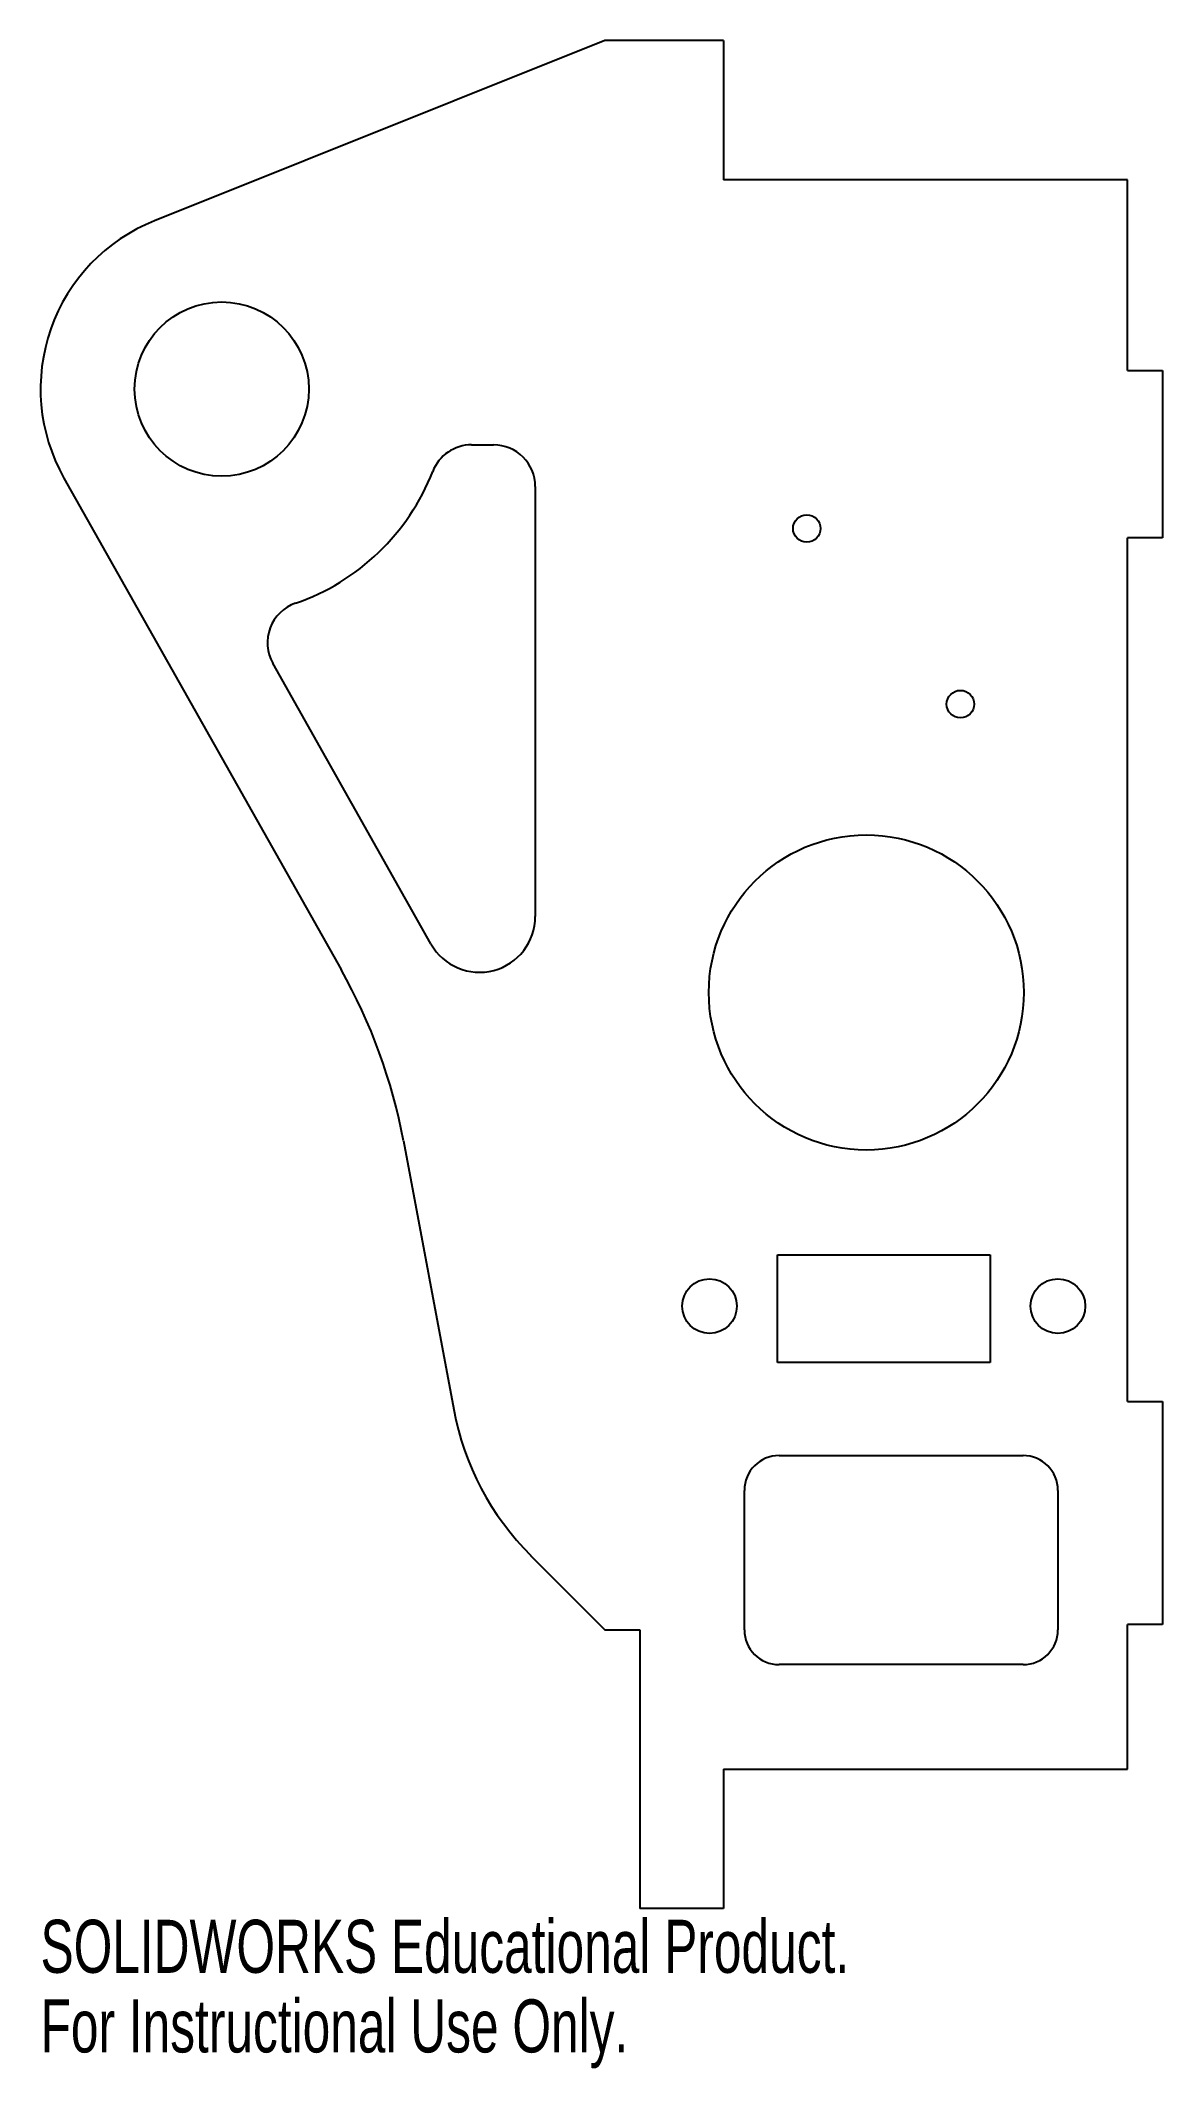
# Model space of a CAD drawing. Header units: inches. Extents: x -3.9 to 0.12, y -6.77 to 0.5.
import ezdxf

# ---------------------------------------------------------------- set-up
doc = ezdxf.new("R2010")
doc.units = ezdxf.units.IN
doc.header["$MEASUREMENT"] = 0
doc.styles.add('SLDTEXTSTYLE0', font='TXT', dxfattribs={"width": 0.7})

msp = doc.modelspace()

# ---------------------------------------------------------------- linework, layer by layer
at = {"color": 7, "linetype": 'Continuous', "lineweight": 25}
for p, q in [((-1.875, 0.5), (-3.4914, -0.1465)), ((-1.45, 0.5), (-1.875, 0.5)), ((-1.45, 0.5), (-1.45, 0)), ((0, 0), (-1.45, 0)), ((0, -0.6833), (0, 0)), ((0, -0.6833), (0.125, -0.6833)), ((0.125, -0.6833), (0.125, -1.2833)), ((-2.3534, -0.95), (-2.275, -0.95)), ((-3.8161, -1.0694), (-2.822, -2.8318)), ((-2.125, -1.1), (-2.125, -2.6418)), ((0, -4.3808), (0, -1.2833)), ((0.125, -1.2833), (0, -1.2833)), ((-2.4992, -2.7401), (-3.0669, -1.7336)), ((-2.5982, -3.4461), (-2.4174, -4.4104)), ((-1.2565, -4.2417), (-1.2565, -3.8552)), ((-1.2565, -3.8552), (-0.4935, -3.8552)), ((-0.4935, -3.8552), (-0.4935, -4.2417)), ((-0.4935, -4.2417), (-1.2565, -4.2417)), ((0, -4.3808), (0.125, -4.3808)), ((0.125, -4.3808), (0.125, -5.1808)), ((-1.25, -4.575), (-0.375, -4.575)), ((-1.375, -5.2), (-1.375, -4.7)), ((-0.25, -4.7), (-0.25, -5.2)), ((-2.1417, -4.9333), (-1.875, -5.2)), ((-1.875, -5.2), (-1.75, -5.2)), ((-1.75, -5.2), (-1.75, -6.2)), ((0, -5.7), (0, -5.1808)), ((0.125, -5.1808), (0, -5.1808)), ((-0.375, -5.325), (-1.25, -5.325)), ((-1.45, -5.7), (-1.45, -6.2)), ((-1.45, -5.7), (0, -5.7)), ((-1.45, -6.2), (-1.75, -6.2))]:
    msp.add_line(p, q, dxfattribs=at)
for centre, radius in [((-3.25, -0.75), 0.3125), ((-1.1512, -1.25), 0.0492), ((-0.6, -1.8799), 0.0492), ((-0.9375, -2.9142), 0.565), ((-1.5, -4.0392), 0.098), ((-0.25, -4.0392), 0.098)]:
    msp.add_circle(centre, radius, dxfattribs=at)
for centre, radius, start, end in [((-3.25, -0.75), 0.65, 111.79923, 209.42668), ((-2.3534, -1.1), 0.15, 90, 158.67631), ((-2.275, -1.1), 0.15, 0, 90), ((-3.25, -0.75), 0.8125, 289.0223, 338.67631), ((-2.9363, -1.6599), 0.15, 109.0223, 209.42668), ((-2.325, -2.6418), 0.2, 209.42668, 0), ((-4.5639, -3.8144), 2, 10.61351, 29.42668), ((-1.4345, -4.2262), 1, 190.61351, 225), ((-1.25, -4.7), 0.125, 90, 180), ((-0.375, -4.7), 0.125, 0, 90), ((-1.25, -5.2), 0.125, 180, 270), ((-0.375, -5.2), 0.125, 270, 0)]:
    msp.add_arc(centre, radius, start, end, dxfattribs=at)

# ---------------------------------------------------------------- texts
at = {"color": 7, "linetype": 'Continuous', "char_height": 0.1903, "attachment_point": 1, "style": 'SLDTEXTSTYLE0'}
for s, insert in [('SOLIDWORKS Educational Product.', (-3.9, -6.2401)), ('For Instructional Use Only.', (-3.9, -6.5256))]:
    msp.add_mtext(s, dxfattribs=dict(at, insert=insert))

doc.saveas('drawing.dxf')
